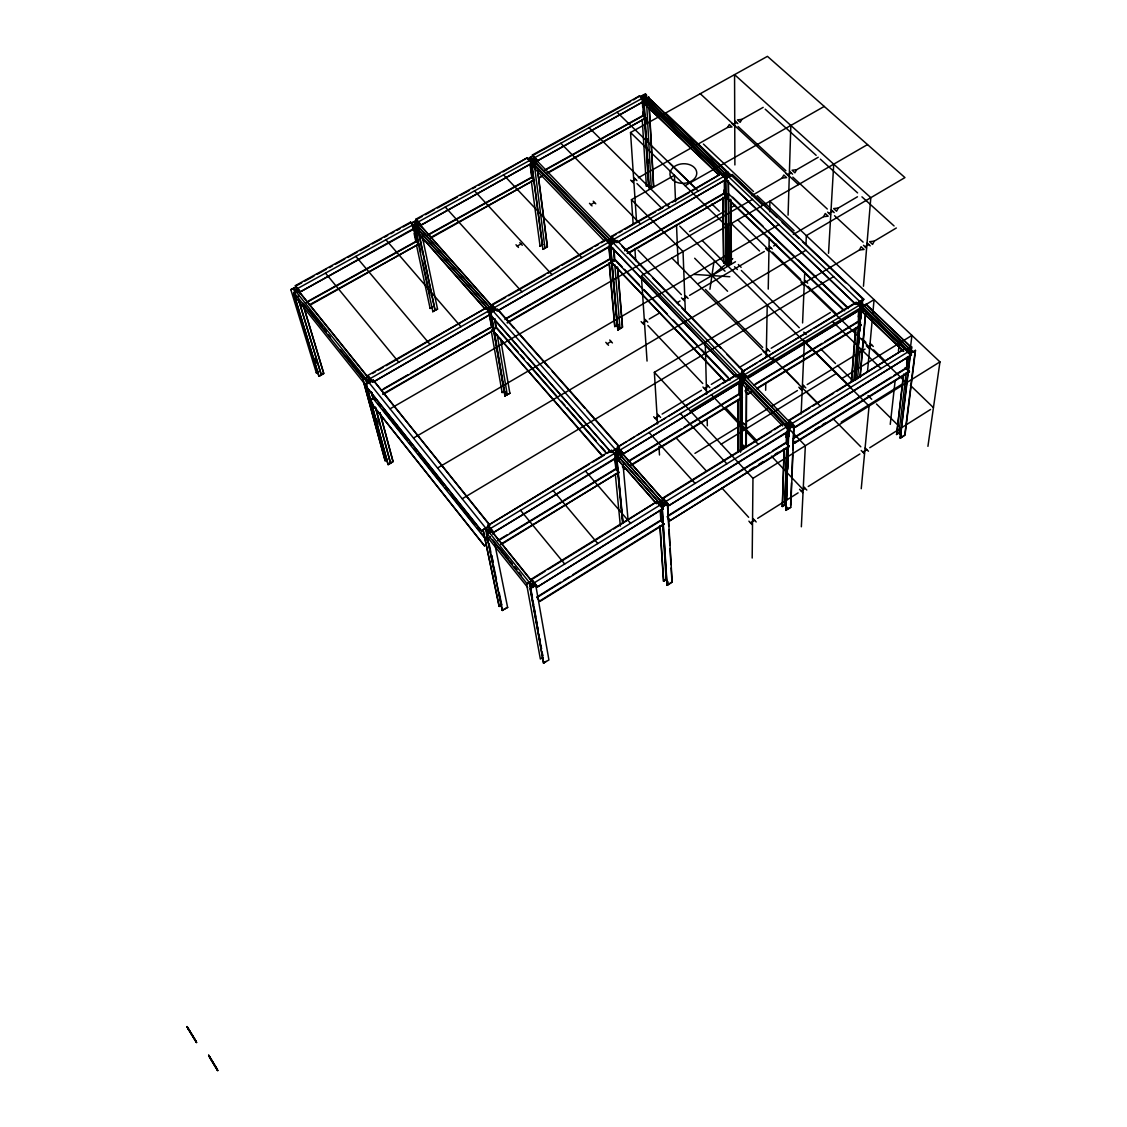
<?xml version="1.0" encoding="UTF-8"?>
<svg xmlns="http://www.w3.org/2000/svg" width="1127" height="1127" viewBox="0 0 1127 1127"><rect width="100%" height="100%" fill="white"/><g stroke="black" fill="none" stroke-linecap="round" stroke-linejoin="round"><path stroke-width="1.5" d="M741.256 450.293L741.298 379.489L746.609 376.629M741.467 450.518L741.524 379.714M741.679 450.603L741.735 379.799M741.89 371.938L856.21 302.219L862.521 308.22L747.99 378.249L745.102 375.263L745.088 378.7M742.059 448.828L742.129 382.757M742.144 376.164L742.214 379.813L746.299 377.136L789.294 421.766L785.153 424.315L742.214 379.602M632.162 464.775L742.369 397.69L739.509 394.112L739.509 382.081M620.85 453.998L620.54 450.673L623.33 453.815L742.383 381.039L736.297 374.713L617.441 447.18M742.749 377.827L742.749 372.643L737.664 375.714M742.961 378.052L742.749 372.643M743.595 448.856L743.609 445.404M743.75 383.18L743.764 377.996M743.764 448.757L743.778 445.292M743.933 383.081L743.933 377.897L740.509 374.347L740.509 452.209M744.031 371.544L735.987 377.024L609.327 244.925L617.075 240.502L744.031 371.544L735.987 376.404M666.339 505.459L666.142 502.205L669.044 505.488L789.759 430.796L744.172 382.814L744.341 378.517M744.764 378.362L744.764 374.911L742.848 372.924M746.102 447.32L746.342 388.505M746.299 447.532L746.567 386.998M750.878 392.492L747.905 394.309L745.046 390.745L748.032 388.928M747.99 378.249L741.89 371.332M752.188 558.034L752.963 478.355L654.364 372.304L859.422 249.997L864.071 249.49L861.098 246.728L859.422 249.997M765.656 390.238L765.782 383.279M766.261 357.189L767.219 305.008M768.234 289.104L769.192 238.121M769.685 211.735L769.882 201.198L939.96 361.894L927.93 446.334M788.083 215.144L790.844 125.463M786.716 447.673L784.702 505.051L782.349 506.53L784.04 448.969M782.349 506.53L784.265 449.194M786.054 437.459L786.237 432.388M667.888 518.392L669.917 520.688L789.182 446.588L786.223 442.897L786.576 432.74M787.195 425.752L787.294 422.991M786.829 444.207L787.562 423.343M784.857 504.952L786.885 447.574M787.012 444.094L787.435 431.923M787.562 428.443L787.745 423.231L791.323 426.936M788.646 428.584L794.042 425.626L790.774 507.291L785.913 510.362L787.956 447.673M788.083 444.193L788.59 430.317M791.957 427.189L792.084 423.808L789.097 420.089L904.925 348.637L911.475 354.892L795.437 427.274L792.436 424.161L792.295 427.556M785.913 510.362L788.872 428.809L794.042 425.626M786.702 500.022L787.209 486.315M787.829 469.128L788.337 455.378M789.027 436.487L789.21 431.613M789.323 428.373L789.435 425.133M789.816 426.682L790.013 421.456L784.843 424.64M790.041 426.908L790.013 421.456M790.619 505.333L791.52 482.736M791.732 477.524L792.633 454.928M792.844 449.715L793.817 425.386M907.742 357.287L906.418 368.318L909.419 371.882L794.789 443.094L792.83 440.446M795.437 427.274L789.097 420.089M802.579 322.928L804.763 272.297M805.974 244.376L806.34 235.642L904.939 177.587L767.445 56.35L630.528 132.507L636.516 221.103M801.128 413.919L804.284 343.608M801.353 526.788L805.34 445.743L641.348 275.706L867.522 144.58M828.528 253.307L833.726 164.176L870.819 197.676L863.451 286.244M855.942 304.473L724.929 178.813L732.381 174.544L863.733 299.162L857.168 303.726L859.14 305.685M851.294 381.926L855.647 327.675M851.505 382.138L855.872 327.887M858.225 316.856L858.746 310.474M756.837 388.871L861.07 325.421L858.182 321.97L859.084 310.798M859.337 305.459L859.605 302.261M853.745 380.757L860.366 301.853L863.916 305.22M855.28 380.193L861.239 308.502M855.492 380.405L861.38 306.755L866.508 303.994M856.393 371.628L857.112 362.852M857.408 359.344L858.14 350.567M858.577 345.313L859.309 336.536M859.746 331.268L860.479 322.491M860.774 318.983L862.056 303.586L487.597 530.239L488.216 533.282M862.07 305.459L862.507 300.205L857.844 303.374M903.572 351.399L861.916 311.39L863.803 310.249L907.939 352.216M862.268 307.065L906.629 349.328L862.268 307.065L866.212 304.487L910.63 346.679L906.657 349.131M862.296 305.671L862.507 300.205M857.534 378.799L860.211 348.961M859.943 377.32L865.381 314.292M866.212 304.487L910.602 346.877M860.155 377.531L865.592 314.503M867.48 371.825L872.185 320.251M872.819 313.376L874.073 299.627L690.302 410.961M861.239 488.724L869.072 406.044L702.149 240.46M890.245 424.372L895.134 380.771M898.43 351.23L899.571 341.129M904.925 348.637L836.572 391.393M906.277 372.473L898.895 433.078L896.641 434.501L903.319 375.545M896.641 434.501L903.755 374.037M906.629 363.246L907.376 356.949M908.517 349.483L908.179 352.342L908.545 348.144L864.17 305.924M906.531 369.121L908.137 356.907M908.376 353.554L909.165 348.271L912.856 351.779M910.475 347.567L911.926 335.409L841.545 378.728M900.093 437.924L910.292 353.371L915.49 350.525L904.995 435.191L900.318 438.135L904.77 434.966L915.251 350.3M900.318 438.135L910.926 350.074L531.254 584.659L531.775 587.632M911.137 350.243C915.378 339.678 898.332 356.724 911.56 346.792M709.925 289.259L713.912 262.013M874.228 241.164L872.566 244.418L869.593 241.671L874.228 241.164L896.331 227.992M838.234 208.058L836.558 211.228L833.67 208.565L838.234 208.058L857.45 196.774M823.569 216.666L825.26 213.496L828.148 216.173L823.569 216.666L793.295 234.458M796.592 169.74L794.901 172.811L792.112 170.233L796.592 169.74L818.244 157.245M782.096 178.108L783.8 175.037L786.59 177.615L782.096 178.108L751.751 195.633M741.862 119.392L740.157 122.322L737.495 119.885L741.862 119.392L763.19 107.361M727.591 127.436L729.31 124.491L731.958 126.957L727.591 127.436L697.331 144.51M711.94 275.566L732.733 258.689M542.89 657.464L540.368 659.056L526.591 584.068L532.198 580.616L529.704 582.546L533.001 586.66L535.705 584.983L548.919 659.971L543.482 663.028L546.003 661.422M667.114 585.35L662.239 507.122L667.621 503.797L672.157 582.166L667.114 585.35L671.96 581.926L671.143 567.994M785.702 510.122L790.774 507.291M750.469 522.872L754.611 520.251M757.668 518.335L798.113 492.865M801.142 490.963L805.213 488.4M808.228 486.498L859.873 453.984M862.831 452.11L866.818 449.603M869.776 447.743L930.564 409.467M663.958 499.655L661.352 501.261L666.113 579.799L663.479 581.095L666.001 579.503M782.138 506.305L785.773 504.008M896.43 434.275L899.924 432.064M841.165 422.104L901.572 384.49M752.963 478.355L939.96 361.894M536.72 597.099L560.64 582.25M563.641 580.391L569.614 576.686M572.601 574.826L660.831 520.096M668.17 515.56L769.487 452.702M772.474 450.856L785.885 442.531M794.465 437.206L891.189 377.207M894.162 375.361L906.066 367.98M661.169 520.477L537.03 597.493L539.875 601.466L664.071 524.309L661.169 520.477L660.549 510.728M667.015 516.856L786.223 442.897M793.323 438.488L906.418 368.318M749.864 469.874L754.343 467.085M758.823 464.31L763.303 461.521M775.235 454.125L778.179 452.279M792.943 443.122L795.887 441.291M815.075 429.373L819.498 426.626M822.456 424.78L825.415 422.949M539.791 600.93L664.028 523.745M669.917 520.688L789.196 445.996M794.817 442.502L909.489 371.276M534.818 586.209L534.268 583.11L531.395 579.095L656.971 501.628L663.099 508.573L537.368 586.97L534.592 583.504L535.128 586.618M666.001 505.079L665.803 501.825L662.873 497.979L783.434 423.597L774.488 429.711M531.493 579.658L544.947 571.361M547.933 569.515L610.693 530.789M613.68 528.943L656.971 501.628M662.915 498.557L740.27 450.828M743.242 448.983L771.502 431.542M789.083 420.695L809.862 407.875M812.821 406.044L833.6 393.224M531.451 580.729L526.999 583.673L487.343 534.029L491.766 531.352L531.451 580.729L491.766 531.352M617.357 455.463L621.583 452.702L663 499.515L658.717 502.36L617.357 455.463L658.901 502.36M661.169 501.374L658.365 502.727L663.733 499.416L664.268 504.896M785.068 424.879L790.238 421.695M499.289 593.07L501.754 605.002L499.064 606.298L501.642 604.706M543.482 663.028L530.099 588.449L532.803 586.773L293.471 288.47M543.679 663.282L530.31 588.703L535.705 584.983M915.49 350.525L910.292 353.371M537.368 586.97L663.099 508.573M669.044 505.488L789.788 430.19M795.465 426.668L911.475 354.892M502.233 610.355L507.601 607.397L502.233 610.355L486.413 533.888L489.076 532.268M694.95 453.364L743.707 423.47M746.666 421.653L767.572 408.847M772.051 406.1L797.437 390.534M800.353 388.745L804.284 386.336M807.186 384.561L865.057 349.088M867.889 347.341L871.734 344.989M721.181 444.179L836.276 373.502M497.965 540.382L506.925 534.945M509.897 533.127L560.626 502.304M563.613 500.487L615.835 468.747M629.035 460.718L681.131 429.049M684.103 427.246L739.185 393.76L739.171 383.462M755.146 384.068L822.118 343.355M825.091 341.551L857.83 321.646M498.275 540.763L616.145 469.1L614.708 454.209L617.497 457.351L493.556 532.479L490.893 529.169M627.866 461.985L739.509 394.112M753.977 385.307L858.182 321.97M500.909 544.059L618.892 472.241L616.145 469.1M630.627 465.099L742.369 397.084M747.905 393.717L750.892 391.9M756.851 388.28L861.127 324.801M501.022 544.609L618.892 472.241M502.431 610.595L486.61 534.142L492.133 530.789L489.273 532.155L486.103 528.225L487.512 535.029M623.048 523.055L616.624 455.378L621.921 452.166M493.556 532.479L617.441 456.759L611.567 450.11L487.935 525.478M623.33 453.815L742.383 381.039M747.99 377.63L862.521 308.22M488.216 538.269L490.301 536.804M655.548 502.628L617.751 459.689L619.78 458.266M744.172 382.814L742.214 383.997L782.645 425.978M617.751 459.689L620.568 457.985M742.214 384.194L744.933 382.546M861.887 311.601L864.508 310.01M655.125 418.3L659.154 415.863M662.127 414.074L701.459 390.336M704.389 388.561L708.362 386.167M711.292 384.392L721.632 378.151M739.382 367.444L761.556 354.061M764.43 352.314L768.318 349.976M771.192 348.243L830.402 312.489M489.428 524.576L589.266 464.211M592.253 462.408L604.171 455.195M607.157 453.406L610.13 451.603M620.456 445.362L626.471 441.714M629.486 439.896L633.994 437.177M637.009 435.346L658.069 422.625M661.07 420.794L665.592 418.075M668.593 416.257L712.222 389.872M715.236 388.054L719.744 385.321M722.759 383.504L734.79 376.235M743.397 371.037L756.921 362.852M759.936 361.034L811.06 330.126M814.06 328.309L854.66 303.755M481.398 531.014L489.991 525.168L373.15 380.038L364.81 384.814L481.398 531.014L488.766 526.605L483.06 529.704L499.064 606.298M611.186 451.885L619.554 446.827L497.401 308.953L489.372 313.545L611.243 452.476M855.999 303.839L863.733 299.162M620.526 453.632L620.216 450.307L618.202 447.968L612.905 451.166L619.554 446.827M462.295 498.712L833.684 276.58M864.987 246.686L868.692 244.474M437.628 467.973L805.974 250.236M607.157 343.791L611.088 341.481M642.489 323.04L646.377 320.744M649.251 319.054L659.52 313.038M677.116 302.698L680.046 300.979M682.892 299.303L686.737 297.049M689.569 295.387L764.345 251.462M767.121 249.828L770.868 247.63M773.629 246.01L776.644 244.235M829.078 213.44L832.754 211.284M369.853 382.095L368.318 376.798L363.049 379.813L385.166 460.816L387.646 459.365M504.361 391.041L501.98 392.45L504.459 391.294L494.626 333.127M609.524 238.98L617.117 325.351L614.708 326.464L618.159 324.435M725.126 180.292L725.915 261.661L723.576 262.732L726.549 260.999M380.038 412.778L393.112 461.718L388.153 464.634L392.943 461.507L379.855 412.567M504.91 395.887L509.869 393.281L504.91 395.887L491.09 315.715M617.596 266.972L622.555 327.224L617.948 329.929L622.372 327.027L617.554 268.494M730.789 199.197L731.198 263.253L726.915 266.057L731.381 263.436L731 201.113M698.346 283.539L735.466 261.76M413.581 438.009L778.94 224.498M689.527 231.542L724.436 211.397M730.507 207.889L735.058 205.269M787.534 174.967L791.168 172.882M390.139 408.777L752.512 199.366M383.363 388.885L407.72 374.897M410.763 373.15L468.621 339.917M471.664 338.17L489.935 327.689M506.136 318.377L609.918 258.773L609.087 249.18M625.837 249.645L724.14 193.182L724.097 189.914M382.109 390.097L491.738 327.126L489.033 311.573M504.896 319.575L610.214 259.083L609.101 246.292M624.612 250.814L724.436 193.478L724.309 180.376M369.078 400.465L484.525 545.862L369.078 400.465L372.981 398.211L486.3 540.115M602.339 456.055L492.175 329.704L495.936 327.548L606.185 453.11M725.098 381.644L610.764 261.549L614.384 259.464L730.057 380.053M369.233 401.043L373.361 398.676M493.598 329.549L496.246 328.027M382.912 393.872L494.161 329.901L491.738 327.126M507.235 322.392L612.736 261.718L610.214 259.083M627.161 253.434L727.056 195.999L724.436 193.478M383.067 394.45L494.161 329.901M507.333 322.998L612.736 261.718M628.711 253.181L727.056 195.999M387.998 464.423L366.007 383.518L371.29 380.489L366.176 383.729L388.153 464.634M495.584 309.404L490.499 312.306L495.767 309.615M610.58 243.939L615.483 241.136L610.383 243.742L617.948 329.929M369.374 382.884L371.995 381.377M613.046 243.474L610.609 244.869L608.819 243.094M730.042 176.53L732.381 174.544M372.798 382.292L491.386 313.743L486.202 307.868L367.67 375.516L370.177 379.038M497.077 311.165L611.327 245.108L534.578 165.444L534.339 162.429M616.765 242.657L726.915 178.968L721.322 173.643L611.313 236.445L613.919 239.713L614.187 242.911M374.319 381.419L491.386 313.743M498.613 310.291L609.862 246.616M618.272 241.798L726.915 178.968M494.344 308.065L491.781 304.67L605.932 239.516L608.524 242.784M372.389 373.516L375.432 371.783M378.475 370.05L383.025 367.444M386.068 365.712L486.202 307.868M491.893 305.29L505.572 297.472M508.615 295.739L545.13 274.889M548.173 273.157L558.823 267.071M561.866 265.338L592.295 247.954M595.338 246.221L598.381 244.489M601.424 242.742L605.988 240.136M611.355 237.064L615.948 234.458M619.005 232.711L622.048 230.965M625.105 229.218L655.646 211.777M658.703 210.045L663.282 207.424M666.339 205.677L669.396 203.931M672.453 202.184L689.259 192.59M692.302 190.857L721.322 173.643M367.641 376.911L363.472 379.517L294.386 293.147L298.5 290.879L367.641 376.911L298.556 291.076L294.386 293.147M490.611 311.531L415.412 226.316L419.385 224.118L491.809 305.995L487.78 308.516M722.872 174.037L726.647 171.882L648.462 97.598L644.771 99.641L722.872 174.248L644.771 99.641M488.174 312.418L487.399 308.798L492.485 305.896L493.541 311.235M607.157 240.403L612.243 237.797L607.354 240.6M727.295 171.783C714.687 180.926 732.409 164.232 727.338 176.981M363.218 380.038L368.501 377.024M492.668 306.107L487.399 308.798M685.089 185.687L824.246 106.431M318.631 371.389L316.222 372.741L318.716 371.628M432.317 307.037L429.979 308.347L432.402 307.277M542.918 244.432L539.918 246.123L542.256 245.08M649.124 184.307L646.222 185.955L648.49 184.941L643.278 95.556L912.687 351.878M303.36 305.389L323.815 373.558L318.997 376.291L323.66 373.347L303.191 305.178M537.635 171.135L547.257 246.63L542.932 249.363L547.426 246.799L537.804 171.318M649.152 107.53L653.519 186.406L649.335 189.054L653.688 186.575L649.335 107.713M437.544 309.094L432.712 311.545L437.544 309.094L422.4 237.149M633.163 224.076L631.458 199.662L674.439 175.291L675.538 201.691M517.223 246.095L521.04 243.939M590.773 204.621L594.507 202.508M631.923 181.405L635.6 179.32M638.333 177.784L691.274 147.919M732.944 124.421L736.523 122.406M308.46 301.008L416.384 241.15L413.003 225.301L410.608 222.104L295.373 285.624L298.909 292.33M429.401 233.937L531.761 177.164L530.268 165.796M546.186 169.163L643.151 115.377L642.953 112.066M305.671 303.008L416.652 241.446L413.271 225.597L415.539 228.175L300.148 291.935L297.979 289.245M428.133 235.078L532.043 177.446L530.324 164.457M544.933 170.29L643.432 115.658L642.658 102.402M309.347 304.853L418.892 244.01L416.652 241.446M430.401 237.628L534.381 179.897L532.043 177.446M542.622 175.319L539.664 177.629L542.693 175.953M547.173 172.797L645.87 117.983L643.432 115.658M309.516 305.445L418.892 244.01M430.528 238.248L534.381 179.897M548.764 172.572L645.87 117.983M318.842 376.094L293.569 293.048L298.697 290.217L299.867 293.738M432.881 311.742L414.609 226.217L419.554 223.484M536.1 159.132C523.816 168.261 539.382 153.089 536.537 162.556M643.968 99.57L648.758 97.19L643.968 99.57L649.335 189.054M318.997 376.291L293.738 293.259L298.866 290.414M419.723 223.681L414.609 226.217M532.141 161.851L535.959 159.738L611.412 237.91L607.495 240.15L532.169 162.063L535.959 159.738M419.385 224.118L415.469 226.513L490.47 311.615L490.132 308.728M644.785 99.852L648.462 97.598M300.148 291.935L415.412 227.555L410.608 222.104M532.183 163.035L420.977 225.161L532.183 163.035L527.182 157.85L416.046 219.103L418.441 222.301L419.117 225.47M644.869 100.782L537.523 160.767L644.869 100.782L639.685 95.837L532.423 154.963L534.874 158.034L535.297 161.288M298.514 296.218L295.781 297.725L297.697 296.443M418.272 229.753L416.37 230.81L485.019 308.77M535.311 165.26L532.761 166.655L534.578 165.444M719.153 175.305L645.053 104.557L646.813 103.36L646.701 98.796L724.689 173.22M419.047 229.556L416.412 231.007L485.061 308.981M645.053 104.557L647.518 103.191M295.57 286.23L301.712 282.849M304.783 281.158L313.996 276.073M317.067 274.382L326.281 269.297M329.352 267.606L332.423 265.916M335.494 264.225L344.707 259.14M347.778 257.449L356.991 252.363M360.062 250.673L369.276 245.587M372.347 243.897L381.56 238.825M384.631 237.121L387.702 235.43M390.787 233.74L393.858 232.049M396.929 230.359L400 228.654M403.072 226.964L410.749 222.737M416.173 219.737L422.259 216.384M425.316 214.708L434.444 209.664M437.487 207.988L457.266 197.084M460.309 195.408L469.438 190.364M472.481 188.688L475.524 187.012M478.566 185.335L499.881 173.586M502.924 171.91L527.182 157.85M532.507 155.596L630.542 101.557M633.599 99.866L639.685 95.837M290.836 289.639L296.119 287.005L290.836 289.639L316.377 372.938M413.37 229.993L411.735 222.963L416.68 220.244L417.934 225.555M533.113 156.033C520.505 164.922 537.706 148.567 533.944 161.372M645.475 94.076C633.12 102.726 650.434 86.68 645.771 99.331M416.849 220.427L411.735 222.963M294.851 290.033L644.813 96.908L645.165 103.064M694.119 274.41L729.803 276.735M832.797 163.33L734.565 74.636L734.889 164.951M765.191 109.178L816.145 155.343M820.343 159.161L857.591 192.9M861.944 196.845L894.077 225.949M735.184 121.181L737.847 123.632M789.773 171.586L792.563 174.164M831.303 209.946L834.191 212.623M867.198 243.094L870.185 245.855M738.058 126.478L785.871 170.698M792.844 177.15L827.303 209.016M834.529 215.708L863.113 242.136M700.261 93.71L798.465 184.617M731.62 123.181L734.283 125.646M786.153 173.671L788.942 176.263M827.641 212.101L830.529 214.778M863.493 245.306L866.48 248.067M703.403 144.059L753.47 191.491M757.147 195.661L794.098 230.697M733.663 176.39L759.161 200.592M762.979 204.226L777.01 217.525M782.096 222.371L798.677 238.093M802.494 241.727L845.828 282.849M850.927 287.695L863.676 299.796M665.592 112.996L762.796 205.311M648.476 97.824L726.647 171.882M728.366 176.263L725.21 173.276L725.253 176.742M646.954 103.29L724.872 177.573M863.944 310.164L905.657 349.933M639.727 96.485L642.179 98.824L642.672 107.107M642.46 99.091L644.912 101.43M646.813 103.36L724.731 177.657L724.83 173.135M859.478 306.009L862.465 308.854M908.306 352.554L911.405 355.512M854.675 303.262L724.929 178.813M645.053 104.346L719.153 175.094M861.916 311.39L903.6 351.201M732.761 197.211L762.993 226.203M768.036 231.035L794.479 256.392M798.254 260.013L815.892 276.918M820.935 281.75L847.377 307.108M848.222 308.573L728.577 193.816L725.098 195.83L844.616 310.756M642.827 115.672L645.898 118.631M857.337 321.829L861.07 325.421M905.094 367.726L909.419 371.882M725.098 196.464L843.306 310.164M769.445 246.264L772.291 249.011M804.734 280.313L807.665 283.145M870.185 343.481L873.298 346.482M772.544 252.166L800.649 279.327M807.974 286.399L836.967 314.419M853.35 330.239L855.872 332.676M862.169 338.762L865.945 342.425M873.707 349.905L884.934 360.767M910.391 385.364L933.452 407.65M737.762 219.821L906.362 382.828M765.698 248.461L768.544 251.208M800.959 282.567L803.889 285.413M866.339 345.834L869.452 348.835M669.734 163.077L695.753 188.336M711.855 203.973L719.294 211.2M617.061 112.221L698.261 191.083M832.515 321.463L881.004 368.557M730.507 222.794L759.528 250.983M630.528 132.507L726.704 226.231M738.326 264.521L741.143 267.31M741.369 270.508L799.297 327.732M803.748 332.141L806.199 334.55M820.85 349.032L835.501 363.514M837.417 365.402L853.336 381.123M868.029 395.647L871.706 399.268M876.454 403.973L898.487 425.738M734.55 266.733L737.368 269.522M651.406 187.603L648.645 184.856L643.432 95.471L646.349 98.246L651.265 187.688M899.064 432.965L901.361 435.247M725.915 261.661L727.901 263.619M898.895 433.078L901.206 435.36M589.055 127.675L669.537 207.495M802.678 339.523L850.786 387.237M634.318 178.038L636.896 180.602M636.98 183.574L661.873 208.354M679.778 226.175L725.027 271.227M630.627 180.123L633.205 182.687M694.669 258.238L727.577 291.259M631.458 199.662L683.032 251.546L685.315 311.362M766.839 348.482L769.797 351.469M802.748 384.8L805.805 387.885M865.212 447.968L868.438 451.223M705.432 289.414L762.697 347.412M784.913 369.91L798.508 383.687M806.129 391.407L817.061 402.48M832.867 418.483L860.817 446.799M560.809 143.256L640.559 224.048M772.558 357.752L820.273 406.086M671.903 257.998L773.207 360.739M762.951 350.821L765.909 353.822M798.832 387.209L801.875 390.294M861.225 450.49L864.437 453.744M593.225 201.198L595.774 203.818M685.343 295.626L688.118 298.472M638.065 250.194L681.356 294.626M589.491 203.311L592.041 205.917M681.497 297.88L684.272 300.726M622.005 246.179L648.842 273.889M652.505 277.665L679.356 305.389M681.793 307.91L720.843 348.215M726.943 354.526L742.82 370.896M532.423 154.963L537.438 160.133M611.313 236.445L616.723 242.023M535.156 158.329L537.523 160.767M615.92 241.77L614.215 240.009L614.483 243.221M533.789 160.4L530.986 157.484L533.677 178.08M612.919 242.291L609.876 239.149L617.765 329.746M791.14 427.034L530.817 157.583L542.932 249.363M534.001 161.034L609.383 239.065L609.763 243.404M744.186 378.616L787.153 423.09M534.719 165.359L609.904 243.319M527.267 158.484L529.634 160.936M529.901 161.217L532.268 163.669M737.255 376.319L739.171 378.306M739.495 378.658L742.383 381.644M786.759 427.668L789.759 430.796M734.776 375.756L609.327 244.925M532.733 166.458L604.255 240.91M745.496 391.802L747.905 394.309M792.69 440.911L794.789 443.094M622.104 266.831L614.807 259.224L614.004 249.63M624.541 269.367L639.164 284.596M644.038 289.681L667.17 313.785M673.256 320.138L697.613 345.524M701.276 349.328L728.056 377.249M531.493 177.418L534.466 180.517M609.594 258.999L611.722 261.225M738.748 393.915L742.369 397.69M786.04 443.305L789.182 446.588M610.764 261.549L725.098 381.039M645.01 319.307L647.757 322.195M706.911 384.631L709.813 387.702M743.2 422.949L745.201 425.062M803.636 486.723L806.805 490.062M647.87 325.52L702.755 383.532M725.675 407.749L756.992 440.868M771.46 456.153L802.776 489.259M503.558 174.854L581.8 257.632M711.419 394.76L758.302 444.376M641.122 321.589L643.855 324.491M702.938 387.026L705.84 390.097M738.199 424.344L741.2 427.513M799.55 489.287L802.72 492.64M617.117 325.351L620.146 328.337M784.702 505.051L788.21 508.545M474.537 190.872L552.005 274.664M680.398 413.539L726.859 463.803M519.801 242.601L522.28 245.292M609.735 340.016L612.44 342.946M515.983 244.756L518.462 247.447M605.791 342.326L608.51 345.271M657.717 414.299L660.591 417.441M753.047 518.547L756.175 521.97M675.961 437.699L706.446 471.072M721.689 487.766L748.652 517.307M653.688 416.736L656.548 419.864M748.906 521.153L752.033 524.576M445.264 207.016L521.942 291.851M649.053 432.514L695.077 483.427M498.669 310.883L513.785 327.943M517.279 331.887L548.68 367.332M552.16 371.276L584.716 408.03M587.054 410.651L618.441 446.109M416.046 219.103L420.85 224.541M491.781 304.67L496.979 310.545M617.399 446.588L623.273 453.223M662.873 497.979L669.015 504.91M418.709 222.597L420.977 225.161M494.626 308.375L496.26 310.235M419.427 224.329L491.809 305.995M493.133 310.813L490.217 307.502L491.809 317.856M619.16 453.477L615.849 449.743L622.837 522.829M661.352 501.261L664.803 505.164L667.395 503.558L668.72 526.196M414.299 221.836L664.62 505.276L662.239 507.122M417.37 225.456L489.738 307.403M619.399 454.223L660.788 501.092L661.042 505.065M616.624 455.378L621.71 451.927L622.034 455.407M486.3 308.474L488.752 311.249M612.553 451.744L614.398 453.843M657.013 502.205L659.901 505.474M660.239 505.854L663.127 509.15M617.737 459.506L656.689 503.741M489.484 314.165L610.087 451.152M422.033 238.459L424.414 241.643M622.822 466.648L624.71 469.311L622.386 466.663M667.973 517.941L669.875 520.125M518.42 352.399L496.359 327.295L494.894 318.659M520.744 355.047L524.224 359.02M527.704 362.979L556.724 396.014M561.359 401.297L564.852 405.269M567.163 407.904L596.183 440.953M600.832 446.236L605.467 451.518M416.173 241.375L419.033 244.629M615.469 468.846L618.948 472.819M661.042 520.857L664.071 524.309M492.175 329.704L602.283 455.477M385.927 239.769L460.943 326.717M585.448 471.016L630.557 523.294M504.614 391.196L507.389 394.436M504.459 391.294L507.22 394.52L497.204 334.705M666.113 579.799L668.269 582.307M355.836 256.364L430.007 344.397M553.16 490.555L597.803 543.538M325.492 273.128L398.775 362.246M520.547 510.306L564.697 563.993M487.906 522.998L373.15 380.038M295.373 285.624L299.965 291.329M367.67 375.516L372.643 381.701M487.822 524.914L493.443 531.916M531.395 579.095L537.283 586.42M370.445 379.376L372.023 381.32M488.822 526.577L490.583 528.788L491.231 531.972M296.218 291.583L293.654 288.371L294.485 291.794M368.74 381.954L365.951 378.475L367.317 383.546M308.784 310.01L321.913 326.393M324.097 329.126L326.295 331.845M345.975 356.414L363.486 378.263M499.247 547.666L508.038 558.626M510.235 561.373L512.433 564.106M514.63 566.853L516.828 569.586M303.163 303.262L326.14 331.93M328.323 334.663L330.507 337.396M340.354 349.68L363.331 378.348M492.499 539.537L512.264 564.204M514.461 566.951L516.659 569.684M518.857 572.431L521.054 575.179M483.06 529.704L499.261 606.537M526.591 584.068L529.507 582.659L538.03 630.261M295.725 297.528L364.641 383.8M488.174 538.086L527.69 587.463M364.81 384.814L481.271 530.451M375.601 400.691L373.431 397.958L372.079 392.929M377.784 403.41L379.968 406.143M383.236 410.228L407.213 440.248M409.397 442.967L411.566 445.7M413.75 448.433L415.933 451.152M418.117 453.885L443.179 485.258M445.362 487.991L447.532 490.71M450.8 494.809L474.777 524.816M476.96 527.549L479.144 530.268M481.314 533.001L485.681 538.452M216.539 1067.987L208.692 1055.238L217.75 1070.65L216.75 1068.382M209.819 1057.83L217.694 1070.622L208.622 1055.196L209.608 1057.422M195.351 1039.939L187.04 1026.584L196.563 1042.588L195.563 1040.348M188.237 1029.205L196.577 1042.531L187.04 1026.627L188.012 1028.796M298.556 299.993L321.167 374.77M314.672 358.316L316.18 363.317M295.964 286.807L297.627 292.006M298.74 299.895L321.336 374.671M298.697 290.217L299.697 293.541M363.049 379.813L385.166 460.816M368.12 383.476L367.247 380.264L726.704 174.812L726.732 178.305M365.655 378.263L367.148 383.645M372.178 402.212L373.544 407.284M376.756 419.103L378.123 424.175M365.5 378.348L366.613 382.447M368.318 376.798L369.684 381.87M371.459 392.069L373.276 398.817M375.559 407.256L390.562 462.915M371.29 392.168L373.107 398.916M375.376 407.354L390.393 463.014M414.102 233.402L415.553 240.234M416.483 245.165L430.148 308.544M418.638 242.347L414.468 221.751L417.159 224.808L418.244 229.922M419.526 245.672L420.808 252.589M422.625 261.14L429.866 295.316M418.962 233.345L435.121 310.179M416.99 224.893L434.966 310.277M415.722 223.315L416.441 226.696M485.92 528.338L487.329 535.142M489.09 543.665L490.851 552.188M491.555 555.597L492.95 562.401M493.654 565.81L496.472 579.447M485.512 528.521L486.498 533.296M491.738 555.484L493.133 562.288M488.569 526.365L489.808 531.719M491.935 530.549L492.823 534.198M494.88 544.411L507.601 607.397M529.704 582.546L532.437 597.845M533.043 601.24L533.649 604.65M534.254 608.045L535.776 616.539M536.382 619.949L536.987 623.344M537.607 626.739L538.213 630.148M539.734 638.643L540.34 642.052M540.946 645.447L541.552 648.842M542.157 652.251L542.763 655.646M538.636 633.656L541.369 648.955M541.988 652.364L542.594 655.759M529.38 583.603L529.845 586.139M532.395 580.87L533.296 585.984M532.198 580.616L533.395 587.421M489.653 316.433L491.457 326.802M491.273 330.986L502.149 392.647M492.569 321.167L493.865 329.802M490.978 314.222L505.093 396.084M494.457 318.899L495.866 327.971M500.487 338.438L509.869 393.281M531.296 180.954L540.087 246.306M532.31 158.992L532.761 162.443M534.113 181.503L542.411 244.996M534.015 162.119L544.933 247.94M615.314 473.988L620.385 526.126M616.314 461.69L616.624 465.014M614.877 458.802L615.666 467.085M617.413 451.659L617.864 456.421M615.68 449.856L616.173 455.069M616.497 458.548L622.625 522.9M618.413 448.194L618.892 453.42M618.202 447.968L618.695 453.181M623.034 464.338L628.063 519.956M621.583 452.702L663 499.515M609.313 262.971L614.891 326.647M609.115 262.774L614.708 326.464M613.44 248.264L614.342 261.323M614.807 264.662L619.991 328.436M612.06 237.6L612.679 242.967M611.313 240.769L611.609 244.165M634.867 248.475L635.713 260.675M641.474 277.453L647.053 361.063M660.211 510.348L660.732 518.476M660.056 525.605L663.676 581.335M659.957 527.112L663.479 581.095M654.364 372.304L657.562 423.977M658.957 446.377L659.492 454.984M662.127 508.615L666.916 585.11M660.943 500.994L661.197 504.966M662.986 503.262L663.282 507.939M642.235 119.392L646.391 186.124M646.123 119.631L646.32 123.097M647.222 138.677L647.419 142.143M648.405 159.47L648.603 162.936M668.917 529.676L669.832 545.355M670.03 548.835L670.945 564.514M645.658 94.245L645.856 97.753M648.574 97.021L648.772 100.528M676.496 224.555L678.102 263.253M705.291 343.707L706.544 394.365M707.164 418.821L707.333 425.809M723.027 197.169L723.759 262.915M722.858 198.704L723.576 262.732M727.14 223.921L727.478 263.084M725.929 179.39L726.915 266.057M725.281 180.193L725.422 194.055M725.45 197.507L726.07 261.563M725.055 173.361L725.084 176.826M728.479 180.714L729.042 264.507M728.239 181.546L728.887 264.606M727.493 171.966L727.535 177.164M737.917 400.141L738.016 452.012M737.706 399.916L737.819 451.8M740.34 374.446L740.354 450.575M673.382 180.419A13.707 10.016 -4 0 1 671.143 177.981A13.355 9.763 -4 0 1 674.411 166.542A13.707 10.016 -4 0 1 676.623 165.289A13.411 9.791 -4 0 1 694.443 167.684A13.411 9.791 -4 0 1 691.598 181.024A13.411 9.791 -4 0 1 673.368 180.39M730.648 174.967L725.915 177.657L730.648 174.967"/></g></svg>
